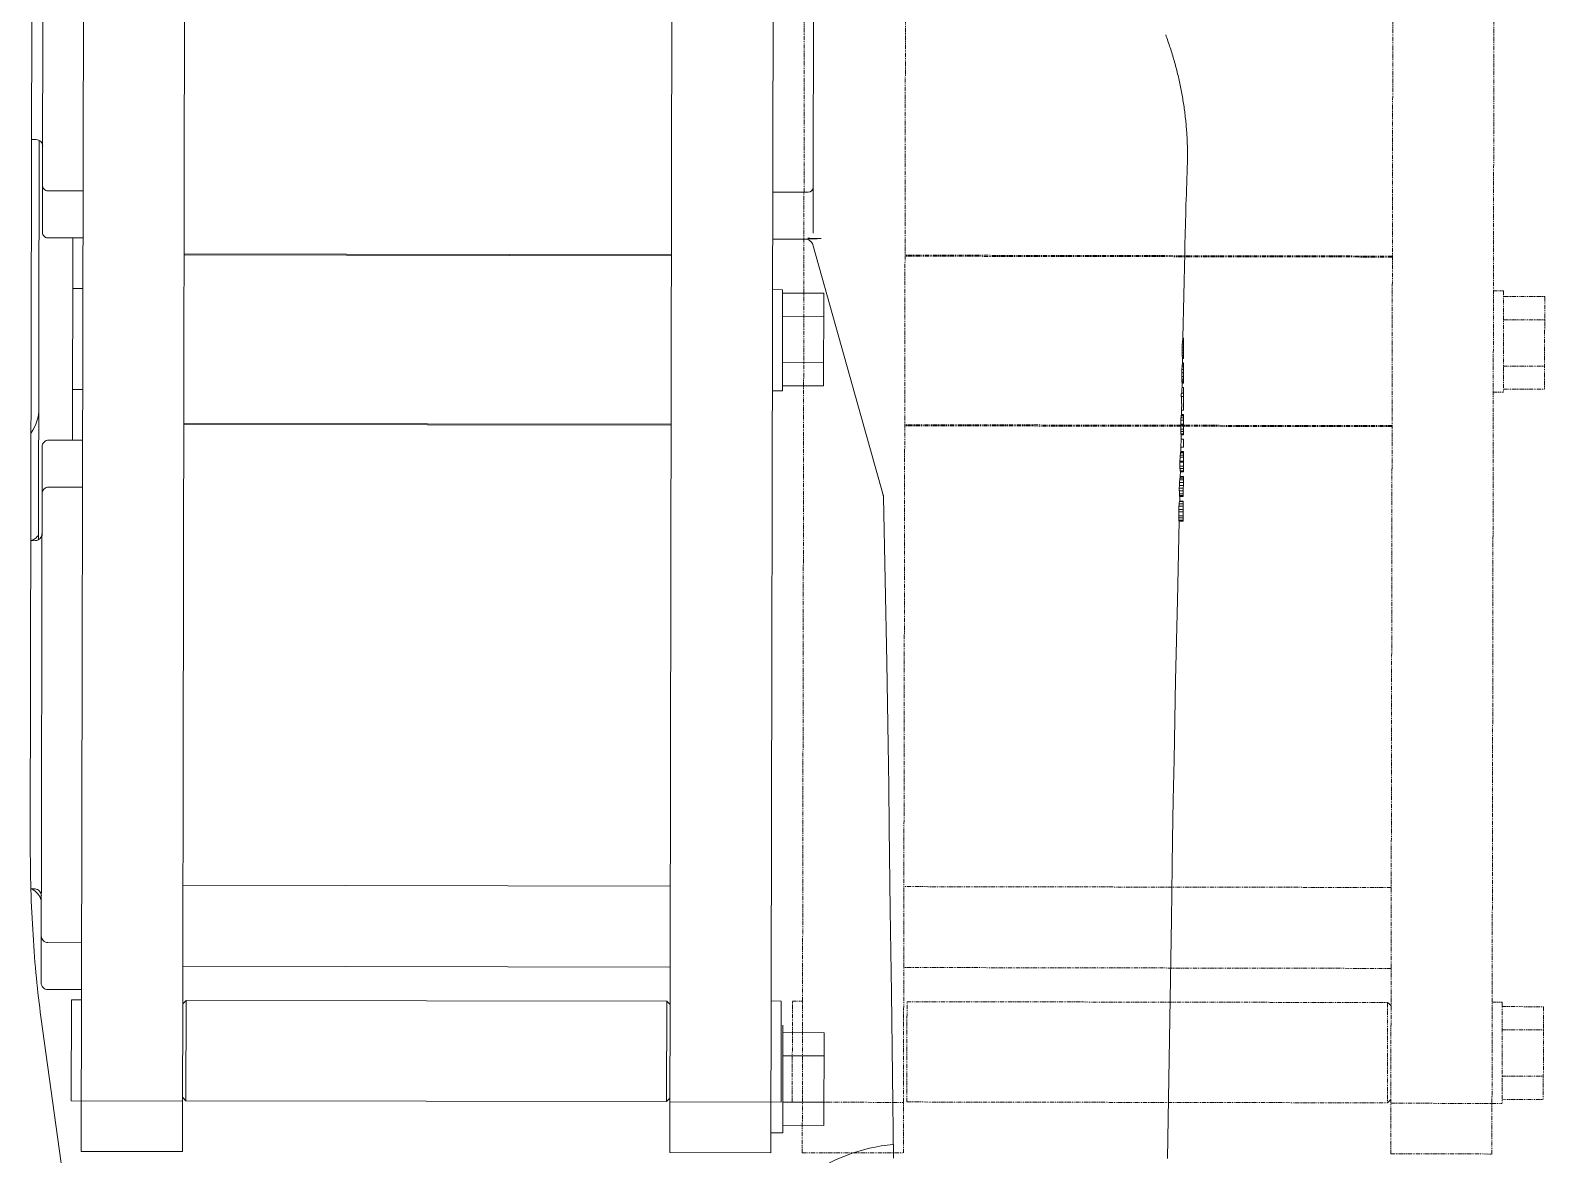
# Model space of a CAD drawing. Extents: x 766778 to 845620, y 133762 to 209800.
# Drawn here: x 787204.7 to 787654, y 190597.3 to 190930.9 of the extents above; entities that cross this region are included whole.
import ezdxf

# ---------------------------------------------------------------- set-up
doc = ezdxf.new("R2010")
doc.units = 0
doc.header["$MEASUREMENT"] = 0
doc.linetypes.add('PHANTOM', pattern=[2.5, 1.25, -0.25, 0.25, -0.25, 0.25, -0.25])
doc.layers.get('0').update_dxf_attribs({"color": 1, "linetype": 'CONTINUOUS'})
doc.layers.add('LA-5075_SHOWN', color=2, linetype='CONTINUOUS', lineweight=53)
doc.layers.add('PHANTOM_LINES', color=4, linetype='PHANTOM', lineweight=25)

# ---------------------------------------------------------------- blocks, each defined once
blk = doc.blocks.new('HE 3516C HSL RH')
at = {"layer": 'LA-5075_SHOWN', "color": 252, "lineweight": 5}
for p, q in [((-6053.64, 300.7), (-6053.64, 718.56)), ((-6038.34, 209.16), (-6038.34, 691.16)), ((-6008.34, 209.16), (-6008.34, 691.16)), ((-5863.74, 209.16), (-5863.74, 691.16)), ((-5833.74, 209.16), (-5833.74, 691.16)), ((-6050.34, 494.73), (-6050.34, 628.59)), ((-5821.74, 494.73), (-5821.74, 628.59)), ((-5717.05, 540.49), (-5717.22, 540.96)), ((-5716.87, 540.02), (-5717.05, 540.49)), ((-5716.7, 539.54), (-5716.87, 540.02)), ((-5716.53, 539.07), (-5716.7, 539.54)), ((-5716.37, 538.59), (-5716.53, 539.07)), ((-5716.21, 538.12), (-5716.37, 538.59)), ((-5716.04, 537.64), (-5716.21, 538.12)), ((-5715.89, 537.16), (-5716.04, 537.64)), ((-5715.73, 536.68), (-5715.89, 537.16)), ((-5715.58, 536.2), (-5715.73, 536.68)), ((-5715.42, 535.72), (-5715.58, 536.2)), ((-5715.27, 535.24), (-5715.42, 535.72)), ((-5715.13, 534.76), (-5715.27, 535.24)), ((-5714.98, 534.28), (-5715.13, 534.76)), ((-5714.84, 533.8), (-5714.98, 534.28)), ((-5714.7, 533.31), (-5714.84, 533.8)), ((-5714.56, 532.83), (-5714.7, 533.31)), ((-5714.43, 532.35), (-5714.56, 532.83)), ((-5714.29, 531.86), (-5714.43, 532.35)), ((-5714.16, 531.38), (-5714.29, 531.86)), ((-5714.03, 530.89), (-5714.16, 531.38)), ((-5713.91, 530.4), (-5714.03, 530.89)), ((-5713.78, 529.92), (-5713.91, 530.4)), ((-5713.66, 529.43), (-5713.78, 529.92)), ((-5713.54, 528.94), (-5713.66, 529.43)), ((-5713.43, 528.45), (-5713.54, 528.94)), ((-5713.31, 527.96), (-5713.43, 528.45)), ((-5713.2, 527.47), (-5713.31, 527.96)), ((-5713.09, 526.98), (-5713.2, 527.47)), ((-5712.98, 526.49), (-5713.09, 526.98)), ((-5712.88, 526), (-5712.98, 526.49)), ((-5712.78, 525.51), (-5712.88, 526)), ((-5712.68, 525.01), (-5712.78, 525.51)), ((-5712.58, 524.52), (-5712.68, 525.01)), ((-5712.49, 524.03), (-5712.58, 524.52)), ((-5712.39, 523.53), (-5712.49, 524.03)), ((-5712.3, 523.04), (-5712.39, 523.53)), ((-5712.22, 522.55), (-5712.3, 523.04)), ((-5712.13, 522.05), (-5712.22, 522.55)), ((-5712.05, 521.56), (-5712.13, 522.05)), ((-5711.97, 521.06), (-5712.05, 521.56)), ((-5711.89, 520.57), (-5711.97, 521.06)), ((-5711.81, 520.07), (-5711.89, 520.57)), ((-5711.74, 519.57), (-5711.81, 520.07)), ((-5711.67, 519.08), (-5711.74, 519.57)), ((-5711.6, 518.58), (-5711.67, 519.08)), ((-5711.53, 518.08), (-5711.6, 518.58)), ((-5711.47, 517.59), (-5711.53, 518.08)), ((-5711.41, 517.09), (-5711.47, 517.59)), ((-5711.35, 516.59), (-5711.41, 517.09)), ((-5711.29, 516.09), (-5711.35, 516.59)), ((-5711.24, 515.6), (-5711.29, 516.09)), ((-5711.19, 515.1), (-5711.24, 515.6)), ((-5711.14, 514.6), (-5711.19, 515.1)), ((-5711.09, 514.1), (-5711.14, 514.6)), ((-5711.05, 513.6), (-5711.09, 514.1)), ((-5711.01, 513.1), (-5711.05, 513.6)), ((-5710.97, 512.6), (-5711.01, 513.1)), ((-5710.93, 512.11), (-5710.97, 512.6)), ((-6052.32, 509.29), (-6053.64, 509.3)), ((-6051.34, 390.6), (-6051.34, 509.02)), ((-5710.9, 511.61), (-5710.93, 512.11)), ((-5710.87, 511.11), (-5710.9, 511.61)), ((-5710.84, 510.61), (-5710.87, 511.11)), ((-5710.81, 510.11), (-5710.84, 510.61)), ((-5710.79, 509.61), (-5710.81, 510.11)), ((-5710.77, 509.11), (-5710.79, 509.61)), ((-5710.75, 508.61), (-5710.77, 509.11)), ((-5710.73, 508.11), (-5710.75, 508.61)), ((-5710.72, 507.61), (-5710.73, 508.11)), ((-5710.71, 507.11), (-5710.72, 507.61)), ((-5710.7, 506.61), (-5710.71, 507.11)), ((-5710.69, 506.11), (-5710.7, 506.61)), ((-5710.7, 503.12), (-5710.69, 503.62)), ((-5710.69, 505.61), (-5710.69, 506.11)), ((-5710.68, 505.11), (-5710.69, 505.61)), ((-5710.69, 504.61), (-5710.68, 505.11)), ((-5710.69, 504.11), (-5710.69, 504.61)), ((-5710.69, 503.62), (-5710.69, 504.11)), ((-5710.74, 501.62), (-5710.73, 502.12)), ((-5710.73, 502.12), (-5710.71, 502.62)), ((-5710.71, 502.62), (-5710.7, 503.12)), ((-6050.34, 494.73), (-6050.34, 481.66)), ((-5821.74, 481.97), (-5821.74, 494.73)), ((-6038.34, 494.09), (-6048.84, 494.09)), ((-5833.74, 494.09), (-5823.24, 494.09)), ((-5821.74, 481.97), (-5821.74, 481.97)), ((-6038.34, 480.16), (-6048.84, 480.16)), ((-6041.34, 420.16), (-6041.34, 480.16)), ((-5833.74, 480.16), (-5823.4, 480.16)), ((-5823.46, 480.18), (-5823.46, 480.19)), ((-5823.46, 480.19), (-5823.43, 480.19)), ((-5823.43, 480.19), (-5823.39, 480.2)), ((-5823.39, 480.2), (-5823.32, 480.2)), ((-5823.32, 480.2), (-5823.24, 480.21)), ((-5823.12, 480.44), (-5823.24, 480.45)), ((-5823.24, 480.21), (-5823.14, 480.21)), ((-5823.14, 480.21), (-5823.03, 480.22)), ((-5823, 480.42), (-5823.12, 480.44)), ((-5823.03, 480.22), (-5822.91, 480.23)), ((-5822.88, 480.41), (-5823, 480.42)), ((-5822.91, 480.23), (-5822.77, 480.23)), ((-5822.76, 480.41), (-5822.88, 480.41)), ((-5822.77, 480.23), (-5822.63, 480.24)), ((-5822.65, 480.4), (-5822.76, 480.41)), ((-5822.53, 480.39), (-5822.65, 480.4)), ((-5822.63, 480.24), (-5822.47, 480.24)), ((-5822.41, 480.38), (-5822.53, 480.39)), ((-5822.47, 480.24), (-5822.31, 480.25)), ((-5822.28, 480.37), (-5822.41, 480.38)), ((-5822.31, 480.25), (-5822.13, 480.26)), ((-5822.16, 480.36), (-5822.28, 480.37)), ((-5822.03, 480.36), (-5822.16, 480.36)), ((-5822.13, 480.26), (-5821.94, 480.26)), ((-5821.91, 480.35), (-5822.03, 480.36)), ((-5821.94, 480.26), (-5821.74, 480.27)), ((-5821.78, 480.35), (-5821.91, 480.35)), ((-5821.65, 480.34), (-5821.78, 480.35)), ((-5821.74, 480.27), (-5821.53, 480.28)), ((-5821.67, 478.21), (-5800.71, 404)), ((-5821.52, 480.34), (-5821.65, 480.34)), ((-5821.53, 480.28), (-5821.31, 480.28)), ((-5821.39, 480.33), (-5821.52, 480.34)), ((-5821.25, 480.33), (-5821.39, 480.33)), ((-5821.31, 480.28), (-5821.07, 480.29)), ((-5821.12, 480.32), (-5821.25, 480.33)), ((-5820.99, 480.32), (-5821.12, 480.32)), ((-5821.07, 480.29), (-5820.81, 480.3)), ((-5820.85, 480.32), (-5820.99, 480.32)), ((-5820.71, 480.32), (-5820.85, 480.32)), ((-5820.81, 480.3), (-5820.54, 480.3)), ((-5820.58, 480.32), (-5820.71, 480.32)), ((-5820.44, 480.31), (-5820.58, 480.32)), ((-5820.54, 480.3), (-5820.26, 480.31)), ((-5820.3, 480.31), (-5820.44, 480.31)), ((-5820.15, 480.31), (-5820.3, 480.31)), ((-5820.26, 480.31), (-5819.96, 480.31)), ((-5819.31, 480.31), (-5820.15, 480.31)), ((-5819.96, 480.31), (-5819.64, 480.31)), ((-5819.64, 480.31), (-5819.31, 480.31)), ((-5711.47, 476.27), (-5711.72, 463.63)), ((-5863.74, 475.46), (-6008.34, 475.46)), ((-5863.74, 475.16), (-6008.34, 475.16)), ((-6038.34, 465.16), (-6041.34, 465.16)), ((-5833.74, 465.16), (-5830.74, 465.16)), ((-5830.74, 465.16), (-5830.74, 435.16)), ((-5830.74, 464.14), (-5818.52, 464.14)), ((-5818.52, 464.14), (-5818.52, 436.65)), ((-5711.72, 463.63), (-5711.93, 450.99)), ((-5830.74, 457.27), (-5818.52, 457.27)), ((-5711.74, 449.99), (-5712.07, 449.99)), ((-5711.74, 450.49), (-5712.01, 450.49)), ((-5711.74, 450.83), (-5711.97, 450.83)), ((-5711.74, 450.99), (-5711.93, 450.99)), ((-5711.74, 450.99), (-5711.74, 450.83)), ((-5711.74, 450.83), (-5711.74, 450.49)), ((-5711.74, 445.33), (-5711.74, 450.49)), ((-5712.15, 448.33), (-5712.16, 447.49)), ((-5712.16, 447.49), (-5712.16, 447.46)), ((-5711.74, 447.49), (-5712.16, 447.49)), ((-5712.16, 447.46), (-5712.16, 447.42)), ((-5712.16, 447.42), (-5712.16, 447.39)), ((-5712.16, 447.32), (-5712.16, 447.39)), ((-5712.16, 447.32), (-5712.16, 447.29)), ((-5712.16, 447.29), (-5712.16, 447.25)), ((-5712.16, 447.25), (-5712.16, 447.22)), ((-5712.16, 447.15), (-5712.16, 447.22)), ((-5712.16, 447.15), (-5712.16, 447.11)), ((-5712.16, 447.04), (-5712.16, 447.11)), ((-5712.16, 447.04), (-5712.16, 447.01)), ((-5712.16, 446.94), (-5712.16, 447.01)), ((-5712.16, 446.94), (-5712.16, 446.9)), ((-5712.16, 446.83), (-5712.16, 446.9)), ((-5712.16, 446.83), (-5712.16, 446.8)), ((-5712.16, 446.69), (-5712.16, 446.8)), ((-5712.16, 446.69), (-5712.16, 446.66)), ((-5711.74, 446.66), (-5712.16, 446.66)), ((-5712.14, 448.47), (-5712.15, 448.43)), ((-5712.15, 448.43), (-5712.15, 448.4)), ((-5712.15, 448.33), (-5712.15, 448.4)), ((-5711.74, 448.33), (-5712.15, 448.33)), ((-5712.14, 448.71), (-5712.13, 448.85)), ((-5712.14, 448.71), (-5712.14, 448.67)), ((-5712.14, 448.67), (-5712.14, 448.64)), ((-5712.14, 448.57), (-5712.14, 448.64)), ((-5712.14, 448.57), (-5712.14, 448.54)), ((-5712.14, 448.54), (-5712.14, 448.5)), ((-5712.14, 448.5), (-5712.14, 448.47)), ((-5712.12, 449.06), (-5712.13, 449.02)), ((-5712.13, 449.02), (-5712.13, 448.99)), ((-5712.13, 448.99), (-5712.13, 448.95)), ((-5712.13, 448.95), (-5712.13, 448.92)), ((-5712.13, 448.92), (-5712.13, 448.88)), ((-5712.13, 448.88), (-5712.13, 448.85)), ((-5711.74, 445.83), (-5712.13, 445.83)), ((-5712.12, 449.16), (-5712.12, 449.13)), ((-5711.74, 449.16), (-5712.12, 449.16)), ((-5712.12, 449.06), (-5712.12, 449.13)), ((-5711.74, 445.33), (-5712.1, 445.33)), ((-5711.74, 444.99), (-5712.06, 444.99)), ((-5712.02, 444.99), (-5712.05, 443.66)), ((-5711.74, 445.33), (-5711.74, 444.99)), ((-5830.74, 443.52), (-5818.52, 443.52)), ((-5711.74, 440.66), (-5712.28, 440.66)), ((-5711.74, 441.66), (-5712.25, 441.66)), ((-5711.74, 442.49), (-5712.19, 442.49)), ((-5711.74, 442.99), (-5712.15, 442.99)), ((-5711.74, 443.33), (-5712.1, 443.33)), ((-5711.74, 443.49), (-5712.08, 443.49)), ((-5711.74, 443.66), (-5712.05, 443.66)), ((-5711.74, 443.66), (-5711.74, 443.49)), ((-5711.74, 443.49), (-5711.74, 443.33)), ((-5711.74, 437.99), (-5711.74, 443.33)), ((-5830.74, 436.65), (-5818.52, 436.65)), ((-5711.74, 439.66), (-5712.28, 439.66)), ((-5711.74, 438.83), (-5712.25, 438.83)), ((-5711.74, 438.33), (-5712.23, 438.33)), ((-5712.15, 437.66), (-5712.2, 434.66)), ((-5711.74, 437.99), (-5712.19, 437.99)), ((-5711.74, 437.83), (-5712.18, 437.83)), ((-5711.74, 436.33), (-5712.17, 436.33)), ((-5711.74, 437.66), (-5712.16, 437.66)), ((-5711.74, 437.99), (-5711.74, 437.83)), ((-5711.74, 437.83), (-5711.74, 437.66)), ((-5711.74, 429.66), (-5711.74, 436.33)), ((-6038.34, 435.16), (-6041.34, 435.16)), ((-5833.74, 435.16), (-5830.74, 435.16)), ((-5711.74, 433.66), (-5712.4, 433.66)), ((-5711.74, 434.66), (-5712.38, 434.66)), ((-5711.74, 427.33), (-5712.47, 427.33)), ((-5711.74, 427.99), (-5712.41, 427.99)), ((-5711.74, 428.16), (-5712.37, 428.16)), ((-5712.28, 430.17), (-5712.32, 428.16)), ((-5711.74, 428.33), (-5712.31, 428.33)), ((-5711.74, 429.66), (-5712.29, 429.66)), ((-5711.74, 428.33), (-5711.74, 428.16)), ((-5711.74, 428.16), (-5711.74, 427.99)), ((-5711.74, 422.66), (-5711.74, 427.99)), ((-5863.74, 425.16), (-6008.34, 425.16)), ((-5863.74, 424.86), (-6008.34, 424.86)), ((-5712.56, 424.35), (-5712.56, 423.99)), ((-5711.74, 423.99), (-5712.56, 423.99)), ((-5711.74, 425.49), (-5712.55, 425.49)), ((-5712.55, 425.49), (-5712.55, 425.16)), ((-5711.74, 425.16), (-5712.55, 425.16)), ((-5711.74, 423.33), (-5712.55, 423.33)), ((-5712.42, 422.49), (-5712.53, 417.16)), ((-5711.74, 426.66), (-5712.51, 426.66)), ((-5711.74, 422.66), (-5712.51, 422.66)), ((-5711.74, 422.49), (-5712.47, 422.49)), ((-5711.74, 422.66), (-5711.74, 422.49)), ((-5711.74, 422.49), (-5711.74, 422.33)), ((-6050.34, 259.16), (-6050.34, 418.16)), ((-6038.34, 420.16), (-6048.34, 420.16)), ((-6038.34, 420.16), (-6041.34, 420.16)), ((-5711.74, 418.66), (-5712.5, 418.66)), ((-5711.74, 420.99), (-5712.45, 420.99)), ((-5711.74, 422.33), (-5712.43, 422.33)), ((-5711.74, 420.99), (-5711.74, 418.66)), ((-5712.76, 414.49), (-5712.77, 414.16)), ((-5711.74, 414.16), (-5712.77, 414.16)), ((-5711.74, 414.49), (-5712.76, 414.49)), ((-5711.74, 415.66), (-5712.72, 415.66)), ((-5711.74, 416.33), (-5712.68, 416.33)), ((-5711.74, 416.99), (-5712.62, 416.99)), ((-5711.74, 417.16), (-5712.58, 417.16)), ((-5711.74, 417.33), (-5712.52, 417.33)), ((-5711.74, 417.33), (-5711.74, 417.16)), ((-5711.74, 417.16), (-5711.74, 416.99)), ((-5711.74, 411.66), (-5711.74, 416.99)), ((-5711.74, 408.99), (-5712.82, 408.99)), ((-5711.74, 412.99), (-5712.78, 412.99)), ((-5711.74, 412.33), (-5712.76, 412.33)), ((-5711.74, 409.49), (-5712.76, 409.49)), ((-5711.74, 411.66), (-5712.73, 411.66)), ((-5711.74, 409.83), (-5712.71, 409.83)), ((-5711.74, 411.49), (-5712.69, 411.49)), ((-5712.64, 411.49), (-5712.67, 409.99)), ((-5711.74, 409.99), (-5712.67, 409.99)), ((-5711.74, 411.33), (-5712.64, 411.33)), ((-5711.74, 411.66), (-5711.74, 411.49)), ((-5711.74, 411.49), (-5711.74, 411.33)), ((-5711.74, 409.99), (-5711.74, 409.83)), ((-5711.74, 409.83), (-5711.74, 409.49)), ((-5711.74, 404.33), (-5711.74, 409.49)), ((-6038.34, 406.23), (-6048.34, 406.23)), ((-5712.91, 407.33), (-5712.93, 406.49)), ((-5711.74, 406.49), (-5712.93, 406.49)), ((-5711.74, 405.66), (-5712.93, 405.66)), ((-5711.74, 407.33), (-5712.91, 407.33)), ((-5711.74, 404.83), (-5712.91, 404.83)), ((-5711.74, 408.16), (-5712.88, 408.16)), ((-5800.71, 404), (-5800.71, 404)), ((-5713.06, 400.16), (-5713.08, 399.49)), ((-5711.74, 400.16), (-5713.06, 400.16)), ((-5711.74, 401.16), (-5713.03, 401.16)), ((-5711.74, 401.83), (-5712.98, 401.83)), ((-5711.74, 402.49), (-5712.92, 402.49)), ((-5711.74, 402.66), (-5712.88, 402.66)), ((-5711.74, 404.33), (-5712.87, 404.33)), ((-5711.74, 403.99), (-5712.83, 403.99)), ((-5712.8, 403.99), (-5712.82, 402.66)), ((-5711.74, 404.33), (-5711.74, 403.99)), ((-5711.74, 402.66), (-5711.74, 402.49)), ((-5711.74, 396.99), (-5711.74, 402.49)), ((-5711.74, 398.33), (-5713.09, 398.33)), ((-5711.74, 399.49), (-5713.08, 399.49)), ((-5711.74, 397.66), (-5713.07, 397.66)), ((-5711.74, 396.99), (-5713.04, 396.99)), ((-5711.74, 396.83), (-5713, 396.83)), ((-5711.74, 396.66), (-5712.96, 396.66)), ((-5711.74, 396.99), (-5711.74, 396.83)), ((-5711.74, 396.83), (-5711.74, 396.66)), ((-6053.64, 390.25), (-6052.22, 390.33)), ((-5863.74, 288.16), (-6008.34, 288.16)), ((-6052.22, 286.99), (-6053.44, 287.06)), ((-6038.34, 271.09), (-6048.34, 271.09)), ((-5863.74, 264.16), (-6008.34, 264.16)), ((-6038.34, 257.16), (-6048.34, 257.16)), ((-6041.34, 224.16), (-6041.34, 254.16)), ((-6038.34, 254.16), (-6041.34, 254.16)), ((-6008.34, 253.03), (-6007.34, 254.03)), ((-6007.34, 254.03), (-5864.74, 254.03)), ((-6007.34, 224.28), (-6007.34, 254.03)), ((-5864.74, 254.03), (-5864.74, 224.28)), ((-5863.74, 253.03), (-5864.74, 254.03)), ((-5833.74, 254.16), (-5830.74, 254.16)), ((-5830.74, 254.16), (-5830.74, 224.16)), ((-6041.42, 185.18), (-6050.39, 249.07)), ((-5830.24, 247.03), (-5830.24, 215.03)), ((-5830.24, 244.78), (-5818.02, 244.78)), ((-5818.02, 244.78), (-5818.02, 217.29)), ((-5830.24, 237.91), (-5818.02, 237.91)), ((-6008.34, 225.28), (-6007.34, 224.28)), ((-5863.74, 225.28), (-5864.74, 224.28)), ((-6041.34, 224.16), (-6008.34, 224.16)), ((-6007.34, 224.28), (-5864.74, 224.28)), ((-5863.74, 224.16), (-5830.74, 224.16)), ((-5830.24, 224.16), (-5818.02, 224.16)), ((-5830.24, 217.29), (-5818.02, 217.29)), ((-5833.74, 215.03), (-5830.24, 215.03)), ((-6038.34, 209.16), (-6008.34, 209.16)), ((-5863.74, 209.16), (-5833.74, 209.16))]:
    blk.add_line(p, q, dxfattribs=at)
at = {"layer": 'LA-5075_SHOWN', "color": 252, "lineweight": 5, "flags": 128}
for points in [[(-6050.34, 507.29), (-6050.38, 507.67), (-6050.49, 508.04), (-6050.67, 508.39), (-6050.92, 508.69), (-6051.22, 508.94), (-6051.56, 509.13), (-6051.93, 509.24), (-6052.32, 509.29)], [(-5712.25, 441.66), (-5712.25, 441.62), (-5712.25, 441.58), (-5712.25, 441.49), (-5712.25, 441.45), (-5712.25, 441.41), (-5712.25, 441.37), (-5712.26, 441.33), (-5712.26, 441.29), (-5712.26, 441.24), (-5712.26, 441.2), (-5712.26, 441.16), (-5712.26, 441.12), (-5712.26, 441.08), (-5712.27, 440.91), (-5712.27, 440.87), (-5712.27, 440.83), (-5712.28, 440.7), (-5712.28, 440.66)], [(-5712.28, 440.66), (-5712.28, 440.62), (-5712.28, 440.58), (-5712.28, 440.54), (-5712.28, 440.49), (-5712.28, 440.45), (-5712.28, 440.41), (-5712.28, 440.37), (-5712.28, 440.33), (-5712.28, 440.29), (-5712.28, 440.24), (-5712.28, 440.16), (-5712.28, 440.12), (-5712.28, 440.08), (-5712.28, 440.04), (-5712.28, 439.99), (-5712.28, 439.95), (-5712.28, 439.87), (-5712.28, 439.83), (-5712.28, 439.79), (-5712.28, 439.74), (-5712.28, 439.7), (-5712.28, 439.66)], [(-5712.2, 438.03), (-5712.2, 438.03), (-5712.2, 438.02), (-5712.2, 438.02)], [(-5712.2, 438.02), (-5712.2, 438.01), (-5712.2, 438.01)], [(-5712.19, 438.01), (-5712.19, 438), (-5712.19, 438)], [(-5712.19, 438), (-5712.19, 437.99), (-5712.19, 437.99)], [(-5712.38, 434.66), (-5712.38, 434.62), (-5712.38, 434.54), (-5712.38, 434.49), (-5712.39, 434.41), (-5712.39, 434.37), (-5712.39, 434.33), (-5712.39, 434.29), (-5712.39, 434.24), (-5712.39, 434.16), (-5712.39, 434.12), (-5712.39, 434.08), (-5712.39, 433.99), (-5712.39, 433.95), (-5712.39, 433.91), (-5712.4, 433.83), (-5712.4, 433.79), (-5712.4, 433.74), (-5712.4, 433.7), (-5712.4, 433.66)], [(-5712.33, 432.63), (-5712.32, 432.53), (-5712.32, 432.42), (-5712.31, 432.32), (-5712.31, 432.22), (-5712.3, 432.12), (-5712.3, 432.01), (-5712.29, 431.91), (-5712.29, 431.81), (-5712.29, 431.71), (-5712.29, 431.6), (-5712.28, 431.5), (-5712.28, 431.4), (-5712.28, 431.3), (-5712.28, 431.2), (-5712.28, 431.09), (-5712.28, 430.99), (-5712.28, 430.89), (-5712.28, 430.79), (-5712.28, 430.68), (-5712.28, 430.58), (-5712.28, 430.48), (-5712.28, 430.38), (-5712.28, 430.27), (-5712.28, 430.17)], [(-5712.55, 425.16), (-5712.55, 425.13), (-5712.55, 425.06), (-5712.56, 425.02), (-5712.56, 424.92), (-5712.56, 424.89), (-5712.56, 424.86), (-5712.56, 424.82), (-5712.56, 424.79), (-5712.56, 424.75), (-5712.56, 424.69), (-5712.56, 424.65), (-5712.56, 424.58), (-5712.56, 424.55), (-5712.56, 424.52), (-5712.56, 424.48), (-5712.56, 424.45), (-5712.56, 424.42), (-5712.56, 424.38), (-5712.56, 424.35)], [(-6050.34, 418.16), (-6050.3, 418.55), (-6050.19, 418.92), (-6050.01, 419.26), (-6049.76, 419.57), (-6049.46, 419.82), (-6049.11, 420), (-6048.73, 420.12), (-6048.54, 420.15), (-6048.34, 420.16)], [(-6050.34, 404.23), (-6050.31, 404.61), (-6050.2, 404.98), (-6050.02, 405.32), (-6049.9, 405.48), (-6049.77, 405.62), (-6049.47, 405.87), (-6049.11, 406.07), (-6048.73, 406.19), (-6048.54, 406.22), (-6048.34, 406.23)], [(-5712.93, 406.49), (-5712.93, 406.46), (-5712.93, 406.42), (-5712.93, 406.39), (-5712.93, 406.35), (-5712.93, 406.32), (-5712.93, 406.29), (-5712.93, 406.25), (-5712.93, 406.22), (-5712.93, 406.18), (-5712.93, 406.11), (-5712.93, 406.08), (-5712.93, 406.04), (-5712.93, 406.01), (-5712.93, 405.97), (-5712.93, 405.9), (-5712.93, 405.87), (-5712.93, 405.8), (-5712.93, 405.76), (-5712.93, 405.66)], [(-5712.88, 408.16), (-5712.88, 408.13), (-5712.88, 408.09), (-5712.88, 408.06), (-5712.88, 408.02), (-5712.88, 407.99), (-5712.89, 407.95), (-5712.89, 407.85), (-5712.89, 407.81), (-5712.89, 407.74), (-5712.89, 407.71), (-5712.9, 407.64), (-5712.9, 407.6), (-5712.9, 407.57), (-5712.91, 407.33)], [(-5800.68, 403.66), (-5800.71, 403.95), (-5800.73, 404.08), (-5800.75, 404.15), (-5800.76, 404.16)], [(-5797.41, 207.65), (-5797.73, 232.15), (-5798.09, 256.66), (-5798.46, 281.16), (-5798.81, 305.66), (-5798.99, 317.91), (-5799.19, 330.16), (-5799.64, 354.66), (-5800.15, 379.16), (-5800.68, 403.66)], [(-5713.06, 400.16), (-5713.06, 400.2), (-5713.06, 400.24), (-5713.06, 400.29), (-5713.06, 400.33), (-5713.05, 400.49), (-5713.05, 400.54), (-5713.05, 400.58), (-5713.05, 400.62), (-5713.04, 400.66), (-5713.04, 400.83), (-5713.04, 400.87), (-5713.03, 400.95), (-5713.03, 401.04), (-5713.03, 401.08), (-5713.03, 401.16)], [(-5712.95, 396.83), (-5713.46, 373.18), (-5713.94, 349.54), (-5714.36, 325.89), (-5714.55, 314.07), (-5714.72, 302.24), (-5715.04, 278.59), (-5715.4, 254.95), (-5715.76, 231.3), (-5716.08, 207.65)], [(-6053.56, 390.25), (-6053.24, 390.41), (-6052.93, 390.58), (-6052.63, 390.77), (-6052.35, 390.98), (-6052.07, 391.2), (-6051.82, 391.44), (-6051.57, 391.69), (-6051.34, 391.96)], [(-6052.22, 390.33), (-6051.85, 390.39), (-6051.49, 390.52), (-6051.17, 390.71), (-6050.89, 390.96), (-6050.65, 391.26), (-6050.48, 391.59), (-6050.38, 391.95), (-6050.34, 392.33)], [(-6050.39, 249.07), (-6050.58, 250.44), (-6050.76, 251.83), (-6050.94, 253.24), (-6051.12, 254.68), (-6051.29, 256.14), (-6051.45, 257.62), (-6051.61, 259.11), (-6051.76, 260.63), (-6051.91, 262.16), (-6052.06, 263.72), (-6052.19, 265.28), (-6052.33, 266.87), (-6052.45, 268.47), (-6052.57, 270.08), (-6052.69, 271.71), (-6052.79, 273.35), (-6052.89, 275), (-6052.99, 276.66), (-6053.08, 278.33), (-6053.16, 280.02), (-6053.24, 281.71), (-6053.31, 283.41), (-6053.37, 285.12), (-6053.43, 286.83), (-6053.48, 288.55), (-6053.52, 290.28), (-6053.56, 292.01), (-6053.59, 293.74), (-6053.61, 295.48), (-6053.63, 297.22), (-6053.64, 298.96), (-6053.64, 300.7)], [(-6050.34, 283.7), (-6050.55, 284.22), (-6050.81, 284.72), (-6051.11, 285.2), (-6051.46, 285.64), (-6051.84, 286.06), (-6052.27, 286.43), (-6052.72, 286.76), (-6053.21, 287.05)], [(-6050.34, 284.99), (-6050.38, 285.37), (-6050.48, 285.73), (-6050.65, 286.06), (-6050.89, 286.36), (-6051.17, 286.61), (-6051.5, 286.8), (-6051.85, 286.93), (-6052.22, 286.99)], [(-6048.34, 271.09), (-6048.73, 271.13), (-6049.11, 271.25), (-6049.45, 271.43), (-6049.76, 271.68), (-6050.01, 271.98), (-6050.19, 272.33), (-6050.3, 272.7), (-6050.34, 273.09)], [(-6048.34, 257.16), (-6048.73, 257.2), (-6049.11, 257.31), (-6049.45, 257.5), (-6049.76, 257.75), (-6050.01, 258.05), (-6050.19, 258.4), (-6050.3, 258.77), (-6050.34, 259.16)]]:
    blk.add_lwpolyline(points, dxfattribs=at)
at = {"layer": 'LA-5075_SHOWN', "color": 252, "lineweight": 5}
for centre, radius, start, end in [((-3724.59, 432.18), 1987.37, 177.99763, 178.72875), ((-6048.84, 495.59), 1.5, 179.9998, 270), ((-5823.24, 495.59), 1.5, 270, 0), ((-6048.84, 481.66), 1.5, 179.9999, 270), ((-5824.55, 477.39), 3, 15.77, 68.6721), ((-6064.04, 429.58), 12.7, 324.9746, 0)]:
    blk.add_arc(centre, radius, start, end, dxfattribs=at)
for centre, major_axis, ratio, start_param, end_param in [((-5874.21, 457.29), (162.37, 0), 0.852653, 6.224453, 6.230482), ((-5780.74, 452.82), (68.84, 0), 0.59191, 6.213726, 6.226021), ((-5763.59, 451.64), (51.67, 0), 0.364694, 6.22235, 6.240062), ((-5757.58, 451.09), (45.65, 0), 0.13853, 6.241374, 6.258777), ((-5757.56, 451.09), (45.64, 0), 0.13853, 6.258779, 6.267744), ((-5874.37, 442.39), (162.29, 0), 0.852653, 0.024836, 0.030861), ((-5780.7, 443.79), (68.65, 0), 0.59191, 0.037893, 0.05021), ((-5763.55, 444.41), (51.52, 0), 0.364694, 0.03127, 0.049026), ((-5872.17, 449.76), (160.21, 0), 0.852653, 6.223855, 6.229965), ((-5798.84, 446.43), (86.83, 0), 0.699625, 6.218256, 6.226501), ((-5767.33, 444.55), (55.3, 0), 0.439716, 6.219295, 6.233026), ((-5761.43, 444.1), (49.38, 0), 0.310276, 6.232678, 6.243326), ((-5758.42, 443.84), (46.37, 0), 0.192184, 6.244163, 6.263129), ((-5873.2, 435.48), (160.99, 0), 0.852653, 0.024368, 0.030441), ((-5798.98, 436.32), (86.81, 0), 0.699625, 0.033083, 0.041321), ((-5767.32, 437.14), (55.16, 0), 0.439716, 0.036762, 0.049133), ((-5761.44, 437.38), (49.28, 0), 0.310276, 0.029207, 0.040112), ((-5758.46, 437.54), (46.31, 0), 0.192184, 0.013625, 0.032357), ((-5790.02, 430.78), (77.74, 0), 0.656524, 0.036127, 0.056375), ((-5919.96, 437.01), (207.77, 0), 0.890605, 6.22722, 6.230871), ((-5798.42, 431.5), (86.16, 0), 0.699626, 6.214045, 6.225003), ((-5759.4, 428.73), (47.09, 0), 0.23777, 6.217233, 6.232145), ((-5922.09, 419.77), (209.58, 0), 0.890606, 0.019053, 0.022626), ((-7364.4, 477.24), (1652.68, 0), 0.989524, 6.25154, 6.252253), ((-5798.75, 420.72), (86.28, 0), 0.699624, 0.032156, 0.043208), ((-5759.45, 422.02), (47.02, 0), 0.23777, 0.042336, 0.057263), ((-7409.96, 425.58), (1697.23, 0), 0.989524, 6.275689, 6.276384), ((-7330.78, 467.48), (1618.9, 0), 0.989524, 6.250101, 6.25083), ((-5918.91, 426.21), (206.52, 0), 0.890605, 6.225775, 6.229405), ((-5798.28, 420.56), (85.82, 0), 0.699626, 6.212633, 6.223761), ((-5759.43, 417.74), (46.91, 0), 0.23777, 6.216499, 6.231467), ((-5869.85, 416.68), (157.29, 0), 0.852653, 6.21958, 6.225805), ((-5780.12, 411.92), (67.49, 0), 0.59191, 6.209776, 6.222321), ((-5921.72, 408.97), (208.99, 0), 0.890605, 0.018057, 0.021639), ((-5798.65, 409.76), (85.97, 0), 0.699625, 0.031524, 0.042616), ((-5763.45, 410.67), (50.79, 0), 0.364692, 6.219487, 6.23751), ((-5759.44, 411.02), (46.79, 0), 0.237772, 0.042396, 0.057395), ((-5757.56, 410.1), (44.9, 0), 0.138532, 6.239746, 6.266556), ((-5872.18, 401.89), (159.32, 0), 0.852653, 0.021615, 0.027751), ((-5780.31, 402.88), (67.48, 0), 0.59191, 0.036203, 0.048732), ((-5919.53, 412.07), (206.87, 0), 0.890605, 6.223917, 6.227542), ((-5798.08, 406.14), (85.32, 0), 0.699625, 6.210894, 6.222087), ((-5759.31, 403.24), (46.49, 0), 0.237771, 6.215457, 6.23056), ((-5763.41, 403.43), (50.6, 0), 0.364691, 0.030535, 0.048612), ((-7658.25, 415.33), (1945.24, 0), 0.989524, 6.274352, 6.274958), ((-5923.04, 394.45), (209.99, 0), 0.890605, 0.017152, 0.020717), ((-5798.3, 395.14), (85.3, 0), 0.699625, 0.03101, 0.042189), ((-5759.17, 396.36), (46.21, 0), 0.237771, 0.04248, 0.057669), ((-5792.29, 157.66), (0, 54.3), 0.984808, 0.096801, 3.27153)]:
    blk.add_ellipse(centre, major_axis=major_axis, ratio=ratio, start_param=start_param, end_param=end_param, dxfattribs=at)
blk = doc.blocks.new('A$C7EB86452')
at = {"layer": 'PHANTOM_LINES', "color": 252, "lineweight": 5}
for p, q in [((446.66, -637.19), (513.74, -159.88)), ((446.66, -637.19), (513.74, -159.88)), ((476.37, -641.37), (543.45, -164.06)), ((619.56, -661.49), (686.64, -184.18)), ((649.27, -665.67), (716.35, -188.36)), ((656.58, -398.08), (513.39, -377.96)), ((656.62, -397.79), (513.43, -377.66)), ((687.87, -412.58), (683.69, -442.29)), ((684.9, -412.16), (687.87, -412.58)), ((687.64, -414.21), (699.74, -415.91)), ((699.74, -415.91), (695.91, -443.13)), ((686.68, -421.01), (698.78, -422.71)), ((649.58, -447.89), (506.39, -427.77)), ((649.62, -447.6), (506.43, -427.47)), ((684.77, -434.63), (696.87, -436.33)), ((680.72, -441.87), (683.69, -442.29)), ((683.81, -441.43), (695.91, -443.13)), ((630.55, -583.26), (487.36, -563.14)), ((627.21, -607.03), (484.02, -586.9)), ((445.77, -621.92), (449.95, -592.21)), ((449.95, -592.21), (452.92, -592.63)), ((479.46, -626.53), (483.6, -597.07)), ((483.6, -597.07), (624.81, -616.92)), ((624.81, -616.92), (620.67, -646.38)), ((625.67, -618.05), (624.81, -616.92)), ((445.77, -621.92), (478.45, -626.52)), ((658.5, -621.52), (654.33, -651.23)), ((655.53, -621.11), (658.5, -621.52)), ((658.32, -622.79), (670.42, -624.49)), ((670.42, -624.49), (666.6, -651.72)), ((479.46, -626.53), (620.67, -646.38)), ((657.37, -629.6), (669.47, -631.3)), ((446.66, -637.19), (476.37, -641.37)), ((621.8, -645.53), (620.67, -646.38)), ((621.65, -646.64), (654.33, -651.23)), ((655.45, -643.21), (667.55, -644.91)), ((654.5, -650.02), (666.6, -651.72)), ((619.56, -661.49), (649.27, -665.67))]:
    blk.add_line(p, q, dxfattribs=at)
at = {"rotation": 352.0000000000881}
blk.add_blockref('HE 3516C HSL RH', (6185.31, -1654.92), dxfattribs=at)
blk = doc.blocks.new('ENGINE')
at = {"color": 4, "linetype": 'Continuous', "ltscale": 12, "rotation": 7.698618751251217}
blk.add_blockref('A$C7EB86452', (945855.32, 205857.51), dxfattribs=at)

msp = doc.modelspace()

# ---------------------------------------------------------------- block references
at = {"color": 7, "linetype": 'Continuous', "rotation": 0.1984573570547499}
msp.add_blockref('ENGINE', (-158232.80366, -17964.77499), dxfattribs=at)

doc.saveas('drawing.dxf')
